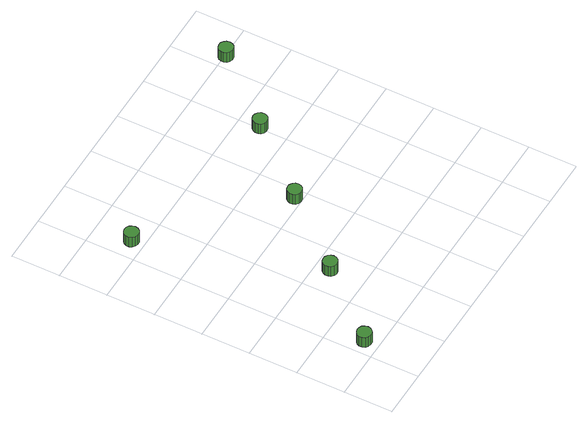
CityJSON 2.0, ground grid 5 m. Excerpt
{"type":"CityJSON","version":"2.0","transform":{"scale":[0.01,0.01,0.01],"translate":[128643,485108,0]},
"CityObjects":{
"tree1":{"type":"SolitaryVegetationObject","attributes":{"function":"something"},"geometry":[{"type":"MultiSurface","lod":"1","boundaries":[[[0,1,2,3,4,5,6,7,8,9,10,11,12,13,14]],[[15,16,17,18,19,20,21,22,23,24,25,26,27,28,29]],[[0,29,28,1]],[[1,28,27,2]],[[2,27,26,3]],[[3,26,25,4]],[[4,25,24,5]],[[5,24,23,6]],[[6,23,22,7]],[[7,22,21,8]],[[8,21,20,9]],[[9,20,19,10]],[[10,19,18,11]],[[11,18,17,12]],[[12,17,16,13]],[[13,16,15,14]],[[14,15,29,0]]]}]},
"tree2":{"type":"SolitaryVegetationObject","attributes":{"function":"something"},"geometry":[{"type":"MultiSurface","lod":"1","boundaries":[[[30,31,32,33,34,35,36,37,38,39,40,41,42,43,44]],[[45,46,47,48,49,50,51,52,53,54,55,56,57,58,59]],[[30,59,58,31]],[[31,58,57,32]],[[32,57,56,33]],[[33,56,55,34]],[[34,55,54,35]],[[35,54,53,36]],[[36,53,52,37]],[[37,52,51,38]],[[38,51,50,39]],[[39,50,49,40]],[[40,49,48,41]],[[41,48,47,42]],[[42,47,46,43]],[[43,46,45,44]],[[44,45,59,30]]]}]},
"tree3":{"type":"SolitaryVegetationObject","attributes":{"function":"something"},"geometry":[{"type":"MultiSurface","lod":"1","boundaries":[[[60,61,62,63,64,65,66,67,68,69,70,71,72,73,74]],[[75,76,77,78,79,80,81,82,83,84,85,86,87,88,89]],[[60,89,88,61]],[[61,88,87,62]],[[62,87,86,63]],[[63,86,85,64]],[[64,85,84,65]],[[65,84,83,66]],[[66,83,82,67]],[[67,82,81,68]],[[68,81,80,69]],[[69,80,79,70]],[[70,79,78,71]],[[71,78,77,72]],[[72,77,76,73]],[[73,76,75,74]],[[74,75,89,60]]]}]},
"tree4":{"type":"SolitaryVegetationObject","attributes":{"function":"something"},"geometry":[{"type":"MultiSurface","lod":"1","boundaries":[[[90,91,92,93,94,95,96,97,98,99,100,101,102,103,104]],[[105,106,107,108,109,110,111,112,113,114,115,116,117,118,119]],[[90,119,118,91]],[[91,118,117,92]],[[92,117,116,93]],[[93,116,115,94]],[[94,115,114,95]],[[95,114,113,96]],[[96,113,112,97]],[[97,112,111,98]],[[98,111,110,99]],[[99,110,109,100]],[[100,109,108,101]],[[101,108,107,102]],[[102,107,106,103]],[[103,106,105,104]],[[104,105,119,90]]]}]},
"tree5":{"type":"SolitaryVegetationObject","attributes":{"function":"something"},"geometry":[{"type":"MultiSurface","lod":"1","boundaries":[[[120,121,122,123,124,125,126,127,128,129,130,131,132,133,134]],[[135,136,137,138,139,140,141,142,143,144,145,146,147,148,149]],[[120,149,148,121]],[[121,148,147,122]],[[122,147,146,123]],[[123,146,145,124]],[[124,145,144,125]],[[125,144,143,126]],[[126,143,142,127]],[[127,142,141,128]],[[128,141,140,129]],[[129,140,139,130]],[[130,139,138,131]],[[131,138,137,132]],[[132,137,136,133]],[[133,136,135,134]],[[134,135,149,120]]]}]},
"tree6":{"type":"SolitaryVegetationObject","attributes":{"function":"something"},"geometry":[{"type":"MultiSurface","lod":"1","boundaries":[[[150,151,152,153,154,155,156,157,158,159,160,161,162,163,164]],[[165,166,167,168,169,170,171,172,173,174,175,176,177,178,179]],[[150,179,178,151]],[[151,178,177,152]],[[152,177,176,153]],[[153,176,175,154]],[[154,175,174,155]],[[155,174,173,156]],[[156,173,172,157]],[[157,172,171,158]],[[158,171,170,159]],[[159,170,169,160]],[[160,169,168,161]],[[161,168,167,162]],[[162,167,166,163]],[[163,166,165,164]],[[164,165,179,150]]]}]}
},
"vertices":[
[207,143,187],[200,173,187],[182,198,187],[155,213,187],[125,217,187],[95,207,187],[72,186,187],[60,158,187],[60,127,187],[72,99,187],[95,79,187],[125,69,187],[155,72,187],[182,88,187],[200,113,187],[200,113,58],[182,88,58],[155,72,58],[125,69,58],[95,79,58],[72,99,58],[60,127,58],[60,158,58],[72,186,58],[95,207,58],[125,217,58],[155,213,58],[182,198,58],[200,173,58],[207,143,58],
[261,2624,189],[254,2654,189],[236,2679,189],[209,2694,189],[179,2698,189],[149,2688,189],[127,2667,189],[114,2639,189],[114,2608,189],[127,2580,189],[149,2560,189],[179,2550,189],[209,2553,189],[236,2569,189],[254,2594,189],[254,2594,60],[236,2569,60],[209,2553,60],[179,2550,60],[149,2560,60],[127,2580,60],[114,2608,60],[114,2639,60],[127,2667,60],[149,2688,60],[179,2698,60],[209,2694,60],[236,2679,60],[254,2654,60],[261,2624,60],
[837,852,177],[831,882,177],[813,907,177],[786,922,177],[755,925,177],[726,916,177],[703,895,177],[691,867,177],[691,836,177],[703,808,177],[726,787,177],[755,778,177],[786,781,177],[813,797,177],[831,821,177],[831,821,48],[813,797,48],[786,781,48],[755,778,48],[726,787,48],[703,808,48],[691,836,48],[691,867,48],[703,895,48],[726,916,48],[755,925,48],[786,922,48],[813,907,48],[831,882,48],[837,852,48],
[1461,1572,181],[1455,1602,181],[1436,1627,181],[1410,1642,181],[1379,1645,181],[1350,1636,181],[1327,1615,181],[1314,1587,181],[1314,1556,181],[1327,1528,181],[1350,1507,181],[1379,1498,181],[1410,1501,181],[1436,1516,181],[1455,1541,181],[1455,1541,52],[1436,1516,52],[1410,1501,52],[1379,1498,52],[1350,1507,52],[1327,1528,52],[1314,1556,52],[1314,1587,52],[1327,1615,52],[1350,1636,52],[1379,1645,52],[1410,1642,52],[1436,1627,52],[1455,1602,52],[1461,1572,52],
[2085,2280,173],[2078,2310,173],[2060,2335,173],[2034,2351,173],[2003,2354,173],[1974,2344,173],[1951,2324,173],[1938,2296,173],[1938,2265,173],[1951,2237,173],[1974,2216,173],[2003,2207,173],[2034,2210,173],[2060,2225,173],[2078,2250,173],[2078,2250,44],[2060,2225,44],[2034,2210,44],[2003,2207,44],[1974,2216,44],[1951,2237,44],[1938,2265,44],[1938,2296,44],[1951,2324,44],[1974,2344,44],[2003,2354,44],[2034,2351,44],[2060,2335,44],[2078,2310,44],[2085,2280,44],
[2715,2989,169],[2709,3019,169],[2691,3044,169],[2664,3060,169],[2633,3063,169],[2604,3053,169],[2581,3033,169],[2569,3004,169],[2569,2974,169],[2581,2945,169],[2604,2925,169],[2633,2915,169],[2664,2919,169],[2691,2934,169],[2709,2959,169],[2709,2959,40],[2691,2934,40],[2664,2919,40],[2633,2915,40],[2604,2925,40],[2581,2945,40],[2569,2974,40],[2569,3004,40],[2581,3033,40],[2604,3053,40],[2633,3063,40],[2664,3060,40],[2691,3044,40],[2709,3019,40],[2715,2989,40]
]}
